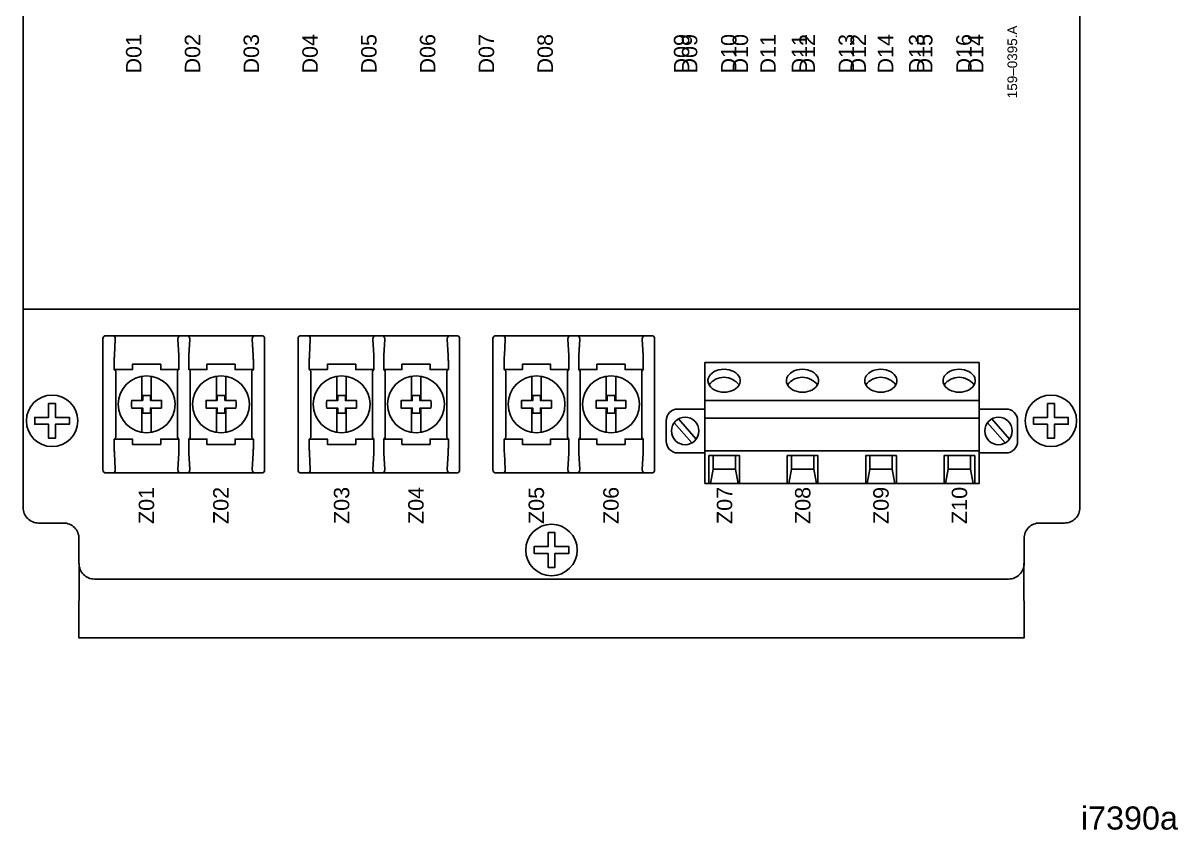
# Model space of a CAD drawing. Extents: x 1 to 23.5, y 0.5 to 17.
# Drawn here: x 17.61 to 23.5, y 0.5 to 4.61 of the extents above; entities that cross this region are included whole.
import ezdxf
from ezdxf.enums import TextEntityAlignment as Align

# ---------------------------------------------------------------- set-up
doc = ezdxf.new("R2010")
doc.units = 0
doc.header["$MEASUREMENT"] = 0
for name, color, linetype in [('1_1__X__NONE', 7, 'CONTINUOUS'), ('1_2__B__NEMA_4_W_FT-1_TEST', 7, 'CONTINUOUS'), ('1_3__E__EASILY_EXTRACTABLE', 7, 'CONTINUOUS'), ('1_4__C__PORTABLE_POWER_QUA', 7, 'CONTINUOUS'), ('5_2__A___4__DI___4__DO_SOL', 7, 'CONTINUOUS'), ('5_3__B___4__DI___4__DO_ELE', 7, 'CONTINUOUS'), ('5_4__C___4__AO__1MA____4__', 7, 'CONTINUOUS'), ('5_5__D___4__AO__20MA____4_', 7, 'CONTINUOUS'), ('6_0_____DWG', 7, 'CONTINUOUS')]:
    doc.layers.add(name, color=color, linetype=linetype)
doc.styles.add('ARIAL', font='arial.ttf')

msp = doc.modelspace()

# ---------------------------------------------------------------- linework, layer by layer
at = {"layer": '1_1__X__NONE'}
msp.add_lwpolyline([(17.8915, 1.8573, 0.414214), (17.9705, 1.7783), (22.6362, 1.7783, 0.414214), (22.7152, 1.8573)], format="xyb", dxfattribs=at)
at = {"layer": '1_2__B__NEMA_4_W_FT-1_TEST'}
msp.add_lwpolyline([(17.8915, 1.8573, 0.414214), (17.9705, 1.7783), (22.6362, 1.7783, 0.414214), (22.7152, 1.8573)], format="xyb", dxfattribs=at)
at = {"layer": '1_3__E__EASILY_EXTRACTABLE'}
for points in [[(17.6061, 3.1553), (22.9998, 3.1553)], [(17.8915, 1.8569), (17.8911, 1.4779), (22.7148, 1.4779), (22.7144, 1.8569)]]:
    msp.add_lwpolyline(points, dxfattribs=at)
at = {"layer": '1_4__C__PORTABLE_POWER_QUA'}
msp.add_lwpolyline([(17.8915, 1.8573, 0.414214), (17.9705, 1.7783), (22.6362, 1.7783, 0.414214), (22.7152, 1.8573)], format="xyb", dxfattribs=at)
at = {"layer": '6_0_____DWG'}
for points in [[(22.715, 1.8579), (22.715, 1.9849, -0.414214), (22.794, 2.0639), (22.921, 2.0639, 0.414214), (23, 2.1429), (23, 8.6984, 0.414214), (22.921, 8.7774), (22.794, 8.7774, -0.414214), (22.715, 8.8564), (22.715, 8.9834, 0.414214), (22.636, 9.0624), (17.9703, 9.0624, 0.414214), (17.8913, 8.9834), (17.8913, 8.8564, -0.414214), (17.8123, 8.7774), (17.6853, 8.7774, 0.414214), (17.6063, 8.6984), (17.6063, 2.1429, 0.414214), (17.6853, 2.0639), (17.8123, 2.0639, -0.414214), (17.8913, 1.9849), (17.8913, 1.8579)], [(18.0638, 2.3197), (18.0643, 2.3197), (18.0649, 2.3197), (18.066, 2.3198), (18.068, 2.3204), (18.0704, 2.3215), (18.073, 2.3237), (18.0757, 2.328), (18.0767, 2.3367), (18.072, 2.4211, -0.008959), (18.0716, 2.4429), (18.0716, 2.4468), (18.0715, 2.4593), (18.0715, 2.4923), (18.0789, 2.4996), (18.0789, 2.4996), (18.0789, 2.8396), (18.0715, 2.8469), (18.0715, 2.8799), (18.0716, 2.8924), (18.0716, 2.8963, -0.00896), (18.072, 2.9181), (18.0767, 3.0025), (18.0757, 3.0112), (18.0704, 3.0177), (18.0667, 3.0192), (18.0654, 3.0194), (18.0646, 3.0195), (18.0642, 3.0195), (18.0638, 3.0196)], [(18.4089, 2.3197), (18.4084, 2.3197), (18.4079, 2.3197), (18.4068, 2.3198), (18.4047, 2.3204), (18.4023, 2.3215), (18.3998, 2.3237), (18.3971, 2.328), (18.396, 2.3367), (18.4007, 2.4211, 0.008959), (18.4012, 2.4429), (18.4012, 2.4468), (18.4012, 2.4593), (18.4012, 2.4923), (18.3939, 2.4996), (18.3939, 2.4996), (18.3939, 2.8396), (18.4012, 2.8469), (18.4012, 2.8799), (18.4012, 2.8924), (18.4012, 2.8963, 0.00896), (18.4007, 2.9181), (18.396, 3.0025), (18.3971, 3.0112), (18.4023, 3.0177), (18.4061, 3.0192), (18.4073, 3.0194), (18.4081, 3.0195), (18.4085, 3.0195), (18.4089, 3.0196)], [(18.4438, 2.3197), (18.4443, 2.3197), (18.4449, 2.3197), (18.446, 2.3198), (18.448, 2.3204), (18.4504, 2.3215), (18.453, 2.3237), (18.4557, 2.328), (18.4567, 2.3367), (18.452, 2.4211, -0.008959), (18.4516, 2.4429), (18.4516, 2.4468), (18.4515, 2.4593), (18.4515, 2.4923), (18.4589, 2.4996), (18.4589, 2.4996), (18.4589, 2.8396), (18.4515, 2.8469), (18.4515, 2.8799), (18.4516, 2.8924), (18.4516, 2.8963, -0.00896), (18.452, 2.9181), (18.4567, 3.0025), (18.4557, 3.0112), (18.4504, 3.0177), (18.4467, 3.0192), (18.4454, 3.0194), (18.4446, 3.0195), (18.4442, 3.0195), (18.4438, 3.0196)], [(18.7889, 2.3197), (18.7884, 2.3197), (18.7879, 2.3197), (18.7868, 2.3198), (18.7847, 2.3204), (18.7823, 2.3215), (18.7798, 2.3237), (18.7771, 2.328), (18.776, 2.3367), (18.7807, 2.4211, 0.008959), (18.7812, 2.4429), (18.7812, 2.4468), (18.7812, 2.4593), (18.7812, 2.4923), (18.7739, 2.4996), (18.7739, 2.4996), (18.7739, 2.8396), (18.7812, 2.8469), (18.7812, 2.8799), (18.7812, 2.8924), (18.7812, 2.8963, 0.00896), (18.7807, 2.9181), (18.776, 3.0025), (18.7771, 3.0112), (18.7823, 3.0177), (18.7861, 3.0192), (18.7873, 3.0194), (18.7881, 3.0195), (18.7885, 3.0195), (18.7889, 3.0196)], [(19.0591, 2.3195), (19.0596, 2.3195), (19.0602, 2.3196), (19.0612, 2.3197), (19.0633, 2.3202), (19.0657, 2.3214), (19.0683, 2.3235), (19.071, 2.3279), (19.072, 2.3366), (19.0673, 2.421, -0.008959), (19.0669, 2.4427), (19.0668, 2.4467), (19.0668, 2.4592), (19.0668, 2.4921), (19.0741, 2.4995), (19.0741, 2.4995), (19.0741, 2.8395), (19.0668, 2.8468), (19.0668, 2.8798), (19.0668, 2.8922), (19.0669, 2.8962, -0.00896), (19.0673, 2.9179), (19.072, 3.0023), (19.071, 3.011), (19.0657, 3.0175), (19.062, 3.0191), (19.0607, 3.0193), (19.0599, 3.0194), (19.0595, 3.0194), (19.0591, 3.0194)], [(19.4042, 2.3195), (19.4037, 2.3195), (19.4031, 2.3196), (19.4021, 2.3197), (19.4, 2.3202), (19.3976, 2.3214), (19.395, 2.3235), (19.3923, 2.3279), (19.3913, 2.3366), (19.396, 2.421, 0.008959), (19.3964, 2.4427), (19.3965, 2.4467), (19.3965, 2.4592), (19.3965, 2.4921), (19.3892, 2.4995), (19.3892, 2.4995), (19.3892, 2.8395), (19.3965, 2.8468), (19.3965, 2.8798), (19.3965, 2.8922), (19.3964, 2.8962, 0.00896), (19.396, 2.9179), (19.3913, 3.0023), (19.3923, 3.011), (19.3976, 3.0175), (19.4014, 3.0191), (19.4026, 3.0193), (19.4034, 3.0194), (19.4038, 3.0194), (19.4042, 3.0194)], [(19.4391, 2.3195), (19.4396, 2.3195), (19.4402, 2.3196), (19.4412, 2.3197), (19.4433, 2.3202), (19.4457, 2.3214), (19.4483, 2.3235), (19.451, 2.3279), (19.452, 2.3366), (19.4473, 2.421, -0.008959), (19.4469, 2.4427), (19.4468, 2.4467), (19.4468, 2.4592), (19.4468, 2.4921), (19.4541, 2.4995), (19.4541, 2.4995), (19.4541, 2.8395), (19.4468, 2.8468), (19.4468, 2.8798), (19.4468, 2.8922), (19.4469, 2.8962, -0.00896), (19.4473, 2.9179), (19.452, 3.0023), (19.451, 3.011), (19.4457, 3.0175), (19.442, 3.0191), (19.4407, 3.0193), (19.4399, 3.0194), (19.4395, 3.0194), (19.4391, 3.0194)], [(19.7842, 2.3195), (19.7837, 2.3195), (19.7831, 2.3196), (19.7821, 2.3197), (19.78, 2.3202), (19.7776, 2.3214), (19.775, 2.3235), (19.7723, 2.3279), (19.7713, 2.3366), (19.776, 2.421, 0.008959), (19.7764, 2.4427), (19.7765, 2.4467), (19.7765, 2.4592), (19.7765, 2.4921), (19.7692, 2.4995), (19.7692, 2.4995), (19.7692, 2.8395), (19.7765, 2.8468), (19.7765, 2.8798), (19.7765, 2.8922), (19.7764, 2.8962, 0.00896), (19.776, 2.9179), (19.7713, 3.0023), (19.7723, 3.011), (19.7776, 3.0175), (19.7814, 3.0191), (19.7826, 3.0193), (19.7834, 3.0194), (19.7838, 3.0194), (19.7842, 3.0194)], [(20.0541, 2.3195), (20.0546, 2.3195), (20.0552, 2.3196), (20.0562, 2.3197), (20.0583, 2.3202), (20.0607, 2.3214), (20.0633, 2.3235), (20.066, 2.3279), (20.067, 2.3366), (20.0623, 2.421, -0.008959), (20.0619, 2.4427), (20.0618, 2.4467), (20.0618, 2.4592), (20.0618, 2.4921), (20.0691, 2.4995), (20.0691, 2.4995), (20.0691, 2.8395), (20.0618, 2.8468), (20.0618, 2.8798), (20.0618, 2.8922), (20.0619, 2.8962, -0.00896), (20.0623, 2.9179), (20.067, 3.0023), (20.066, 3.011), (20.0607, 3.0175), (20.057, 3.0191), (20.0557, 3.0193), (20.0549, 3.0194), (20.0545, 3.0194), (20.0541, 3.0194)], [(20.3992, 2.3195), (20.3987, 2.3195), (20.3981, 2.3196), (20.3971, 2.3197), (20.395, 2.3202), (20.3926, 2.3214), (20.39, 2.3235), (20.3873, 2.3279), (20.3863, 2.3366), (20.391, 2.421, 0.008959), (20.3914, 2.4427), (20.3915, 2.4467), (20.3915, 2.4592), (20.3915, 2.4921), (20.3842, 2.4995), (20.3842, 2.4995), (20.3842, 2.8395), (20.3915, 2.8468), (20.3915, 2.8798), (20.3915, 2.8922), (20.3914, 2.8962, 0.00896), (20.391, 2.9179), (20.3863, 3.0023), (20.3873, 3.011), (20.3926, 3.0175), (20.3964, 3.0191), (20.3976, 3.0193), (20.3984, 3.0194), (20.3988, 3.0194), (20.3992, 3.0194)], [(20.4341, 2.3195), (20.4346, 2.3195), (20.4352, 2.3196), (20.4362, 2.3197), (20.4383, 2.3202), (20.4407, 2.3214), (20.4433, 2.3235), (20.446, 2.3279), (20.447, 2.3366), (20.4423, 2.421, -0.008959), (20.4419, 2.4427), (20.4418, 2.4467), (20.4418, 2.4592), (20.4418, 2.4921), (20.4491, 2.4995), (20.4491, 2.4995), (20.4491, 2.8395), (20.4418, 2.8468), (20.4418, 2.8798), (20.4418, 2.8922), (20.4419, 2.8962, -0.00896), (20.4423, 2.9179), (20.447, 3.0023), (20.446, 3.011), (20.4407, 3.0175), (20.437, 3.0191), (20.4357, 3.0193), (20.4349, 3.0194), (20.4345, 3.0194), (20.4341, 3.0194)], [(20.7792, 2.3195), (20.7787, 2.3195), (20.7781, 2.3196), (20.7771, 2.3197), (20.775, 2.3202), (20.7726, 2.3214), (20.77, 2.3235), (20.7673, 2.3279), (20.7663, 2.3366), (20.771, 2.421, 0.008959), (20.7714, 2.4427), (20.7715, 2.4467), (20.7715, 2.4592), (20.7715, 2.4921), (20.7642, 2.4995), (20.7642, 2.4995), (20.7642, 2.8395), (20.7715, 2.8468), (20.7715, 2.8798), (20.7715, 2.8922), (20.7714, 2.8962, 0.00896), (20.771, 2.9179), (20.7663, 3.0023), (20.7673, 3.011), (20.7726, 3.0175), (20.7764, 3.0191), (20.7776, 3.0193), (20.7784, 3.0194), (20.7788, 3.0194), (20.7792, 3.0194)], [(21.1071, 2.7687, -0.246683), (21.1836, 2.8073, -0.217208), (21.2606, 2.7689)], [(21.5071, 2.7687, -0.246683), (21.5836, 2.8073, -0.217208), (21.6606, 2.7689)], [(21.9071, 2.7687, -0.246683), (21.9836, 2.8073, -0.217208), (22.0606, 2.7689)], [(22.3071, 2.7687, -0.246683), (22.3836, 2.8073, -0.217208), (22.4606, 2.7689)], [(21.0849, 2.6456), (20.9479, 2.6456, 0.414214), (20.8879, 2.5856), (20.8879, 2.4816, 0.414214), (20.9479, 2.4216), (21.0849, 2.4216)], [(22.4849, 2.6456), (22.6219, 2.6456, -0.414214), (22.6819, 2.5856), (22.6819, 2.4816, -0.414214), (22.6219, 2.4216), (22.4849, 2.4216)]]:
    msp.add_lwpolyline(points, format="xyb", dxfattribs=at)
for points in [[(18.8239, 3.0196, -0.414261), (18.8389, 3.0046), (18.8389, 2.3346, -0.414257), (18.8239, 2.3196), (18.0289, 2.3196, -0.414246), (18.0139, 2.3346), (18.0139, 3.0046, -0.41425), (18.0289, 3.0196)], [(19.8192, 3.0195, -0.414261), (19.8342, 3.0045), (19.8342, 2.3345, -0.414257), (19.8192, 2.3195), (19.0242, 2.3195, -0.414246), (19.0092, 2.3345), (19.0092, 3.0045, -0.41425), (19.0242, 3.0195)], [(20.8142, 3.0195, -0.414261), (20.8292, 3.0045), (20.8292, 2.3345, -0.414257), (20.8142, 2.3195), (20.0192, 2.3195, -0.414246), (20.0042, 2.3345), (20.0042, 3.0045, -0.41425), (20.0192, 3.0195)], [(21.1016, 2.7947, -0.203751), (21.1231, 2.8293, -0.133265), (21.1702, 2.8474, -0.119641), (21.2231, 2.8411, -0.162293), (21.2594, 2.8133, -0.234436), (21.2638, 2.7755, -0.182264), (21.2345, 2.7438, -0.124648), (21.1838, 2.7315, -0.124648), (21.1331, 2.7438, -0.184228), (21.1038, 2.7755, -0.072555)], [(21.5016, 2.7947, -0.203751), (21.5231, 2.8293, -0.133265), (21.5702, 2.8474, -0.119641), (21.6231, 2.8411, -0.162293), (21.6594, 2.8133, -0.234436), (21.6638, 2.7755, -0.182264), (21.6345, 2.7438, -0.124648), (21.5838, 2.7315, -0.124648), (21.5331, 2.7438, -0.184228), (21.5038, 2.7755, -0.072555)], [(21.9016, 2.7947, -0.203751), (21.9231, 2.8293, -0.133265), (21.9702, 2.8474, -0.119641), (22.0231, 2.8411, -0.162293), (22.0594, 2.8133, -0.234436), (22.0638, 2.7755, -0.182264), (22.0345, 2.7438, -0.124648), (21.9838, 2.7315, -0.124648), (21.9331, 2.7438, -0.184228), (21.9038, 2.7755, -0.072555)], [(22.3016, 2.7947, -0.203751), (22.3231, 2.8293, -0.133265), (22.3702, 2.8474, -0.119641), (22.4231, 2.8411, -0.162293), (22.4594, 2.8133, -0.234436), (22.4638, 2.7755, -0.182264), (22.4345, 2.7438, -0.124648), (22.3838, 2.7315, -0.124648), (22.3331, 2.7438, -0.184228), (22.3038, 2.7755, -0.072555)], [(18.3125, 2.6501), (18.2559, 2.6501), (18.2559, 2.6251), (18.2169, 2.6251), (18.2169, 2.6501), (18.1603, 2.6501, -0.019268), (18.1603, 2.6891), (18.2169, 2.6891), (18.2169, 2.7141), (18.2559, 2.7141), (18.2559, 2.6891), (18.3125, 2.6891, -0.019295)], [(18.6925, 2.6501), (18.6359, 2.6501), (18.6359, 2.6251), (18.5969, 2.6251), (18.5969, 2.6501), (18.5403, 2.6501, -0.019268), (18.5403, 2.6891), (18.5969, 2.6891), (18.5969, 2.7141), (18.6359, 2.7141), (18.6359, 2.6891), (18.6925, 2.6891, -0.019295)], [(19.3078, 2.65), (19.2512, 2.65), (19.2512, 2.625), (19.2122, 2.625), (19.2122, 2.65), (19.1556, 2.65, -0.019268), (19.1556, 2.689), (19.2122, 2.689), (19.2122, 2.714), (19.2512, 2.714), (19.2512, 2.689), (19.3078, 2.689, -0.019295)], [(19.6878, 2.65), (19.6312, 2.65), (19.6312, 2.625), (19.5922, 2.625), (19.5922, 2.65), (19.5356, 2.65, -0.019268), (19.5356, 2.689), (19.5922, 2.689), (19.5922, 2.714), (19.6312, 2.714), (19.6312, 2.689), (19.6878, 2.689, -0.019295)], [(20.3028, 2.65), (20.2462, 2.65), (20.2462, 2.625), (20.2072, 2.625), (20.2072, 2.65), (20.1506, 2.65, -0.019268), (20.1506, 2.689), (20.2072, 2.689), (20.2072, 2.714), (20.2462, 2.714), (20.2462, 2.689), (20.3028, 2.689, -0.019295)], [(20.6828, 2.65), (20.6262, 2.65), (20.6262, 2.625), (20.5872, 2.625), (20.5872, 2.65), (20.5306, 2.65, -0.019268), (20.5306, 2.689), (20.5872, 2.689), (20.5872, 2.714), (20.6262, 2.714), (20.6262, 2.689), (20.6828, 2.689, -0.019295)]]:
    msp.add_lwpolyline(points, format="xyb", close=True, dxfattribs=at)
for points in [[(18.4009, 2.8466), (18.3084, 2.8466), (18.3084, 2.8741), (18.1644, 2.8741), (18.1644, 2.8466), (18.0719, 2.8466)], [(18.4519, 2.8466), (18.5444, 2.8466), (18.5444, 2.8741), (18.6884, 2.8741), (18.6884, 2.8466), (18.7809, 2.8466)], [(19.3962, 2.8464), (19.3037, 2.8464), (19.3037, 2.8739), (19.1597, 2.8739), (19.1597, 2.8464), (19.0672, 2.8464)], [(19.4472, 2.8464), (19.5397, 2.8464), (19.5397, 2.8739), (19.6837, 2.8739), (19.6837, 2.8464), (19.7762, 2.8464)], [(20.3912, 2.8464), (20.2987, 2.8464), (20.2987, 2.8739), (20.1547, 2.8739), (20.1547, 2.8464), (20.0622, 2.8464)], [(20.4422, 2.8464), (20.5347, 2.8464), (20.5347, 2.8739), (20.6787, 2.8739), (20.6787, 2.8464), (20.7712, 2.8464)], [(18.2124, 2.8126), (18.2124, 2.6891)], [(18.2604, 2.6891), (18.2604, 2.8126)], [(18.5924, 2.8126), (18.5924, 2.6891)], [(18.6404, 2.6891), (18.6404, 2.8126)], [(19.2077, 2.8125), (19.2077, 2.689)], [(19.2557, 2.689), (19.2557, 2.8125)], [(19.5877, 2.8125), (19.5877, 2.689)], [(19.6357, 2.689), (19.6357, 2.8125)], [(20.2027, 2.8125), (20.2027, 2.689)], [(20.2507, 2.689), (20.2507, 2.8125)], [(20.5827, 2.8125), (20.5827, 2.689)], [(20.6307, 2.689), (20.6307, 2.8125)], [(22.4849, 2.6895), (21.0849, 2.6895)], [(18.2124, 2.6501), (18.2124, 2.5266)], [(18.2604, 2.5266), (18.2604, 2.6501)], [(18.5924, 2.6501), (18.5924, 2.5266)], [(18.6404, 2.5266), (18.6404, 2.6501)], [(19.2077, 2.65), (19.2077, 2.5265)], [(19.2557, 2.5265), (19.2557, 2.65)], [(19.5877, 2.65), (19.5877, 2.5265)], [(19.6357, 2.5265), (19.6357, 2.65)], [(20.2027, 2.65), (20.2027, 2.5265)], [(20.2507, 2.5265), (20.2507, 2.65)], [(20.5827, 2.65), (20.5827, 2.5265)], [(20.6307, 2.5265), (20.6307, 2.65)], [(20.9512, 2.5947), (21.042, 2.4924)], [(21.0849, 2.5986), (22.4849, 2.5986)], [(22.5502, 2.5947), (22.641, 2.4924)], [(21.0195, 2.4725), (20.9288, 2.5748)], [(22.6185, 2.4725), (22.5278, 2.5748)], [(18.4009, 2.4926), (18.3084, 2.4926), (18.3084, 2.4651), (18.1644, 2.4651), (18.1644, 2.4926), (18.0719, 2.4926)], [(18.4519, 2.4926), (18.5444, 2.4926), (18.5444, 2.4651), (18.6884, 2.4651), (18.6884, 2.4926), (18.7809, 2.4926)], [(19.3962, 2.4925), (19.3037, 2.4925), (19.3037, 2.465), (19.1597, 2.465), (19.1597, 2.4925), (19.0672, 2.4925)], [(19.4472, 2.4925), (19.5397, 2.4925), (19.5397, 2.465), (19.6837, 2.465), (19.6837, 2.4925), (19.7762, 2.4925)], [(20.3912, 2.4925), (20.2987, 2.4925), (20.2987, 2.465), (20.1547, 2.465), (20.1547, 2.4925), (20.0622, 2.4925)], [(20.4422, 2.4925), (20.5347, 2.4925), (20.5347, 2.465), (20.6787, 2.465), (20.6787, 2.4925), (20.7712, 2.4925)], [(21.0849, 2.433), (22.4849, 2.433)], [(21.1066, 2.2652), (21.1066, 2.4082), (21.2631, 2.4082), (21.2631, 2.2652)], [(21.1274, 2.4082), (21.1274, 2.3382), (21.1139, 2.2652)], [(21.2423, 2.4082), (21.2423, 2.3382), (21.2558, 2.2652)], [(21.5066, 2.2652), (21.5066, 2.4082), (21.6631, 2.4082), (21.6631, 2.2652)], [(21.5274, 2.4082), (21.5274, 2.3382), (21.5139, 2.2652)], [(21.6423, 2.4082), (21.6423, 2.3382), (21.6558, 2.2652)], [(21.9066, 2.2652), (21.9066, 2.4082), (22.0631, 2.4082), (22.0631, 2.2652)], [(21.9274, 2.4082), (21.9274, 2.3382), (21.9139, 2.2652)], [(22.0423, 2.4082), (22.0423, 2.3382), (22.0558, 2.2652)], [(22.3066, 2.2652), (22.3066, 2.4082), (22.4631, 2.4082), (22.4631, 2.2652)], [(22.3274, 2.4082), (22.3274, 2.3382), (22.3139, 2.2652)], [(22.4423, 2.4082), (22.4423, 2.3382), (22.4558, 2.2652)], [(21.1274, 2.3382), (21.2423, 2.3382)], [(21.5274, 2.3382), (21.6423, 2.3382)], [(21.9274, 2.3382), (22.0423, 2.3382)], [(22.3274, 2.3382), (22.4423, 2.3382)]]:
    msp.add_lwpolyline(points, dxfattribs=at)
for points in [[(21.0849, 2.2652), (22.4849, 2.2652), (22.4849, 2.8827), (21.0849, 2.8827)], [(17.7364, 2.6739), (17.7714, 2.6739), (17.7714, 2.6028), (17.8425, 2.6028), (17.8425, 2.5678), (17.7714, 2.5678), (17.7714, 2.4967), (17.7364, 2.4967), (17.7364, 2.5678), (17.6654, 2.5678), (17.6654, 2.6028), (17.7364, 2.6028)], [(22.8344, 2.6739), (22.8694, 2.6739), (22.8694, 2.6028), (22.9405, 2.6028), (22.9405, 2.5678), (22.8694, 2.5678), (22.8694, 2.4967), (22.8344, 2.4967), (22.8344, 2.5678), (22.7634, 2.5678), (22.7634, 2.6028), (22.8344, 2.6028)], [(20.2854, 2.0149), (20.3204, 2.0149), (20.3204, 1.9438), (20.3915, 1.9438), (20.3915, 1.9088), (20.3204, 1.9088), (20.3204, 1.8377), (20.2854, 1.8377), (20.2854, 1.9088), (20.2144, 1.9088), (20.2144, 1.9438), (20.2854, 1.9438)]]:
    msp.add_lwpolyline(points, close=True, dxfattribs=at)
for centre, radius in [((18.2364, 2.6696), 0.145), ((18.6164, 2.6696), 0.145), ((19.2317, 2.6695), 0.145), ((19.6117, 2.6695), 0.145), ((20.2267, 2.6695), 0.145), ((20.6067, 2.6695), 0.145), ((17.7539, 2.5853), 0.1312), ((22.8519, 2.5853), 0.1312), ((20.9854, 2.5336), 0.07), ((22.5844, 2.5336), 0.07), ((20.3029, 1.9263), 0.1312)]:
    msp.add_circle(centre, radius, dxfattribs=at)

# ---------------------------------------------------------------- texts
at = {"layer": '5_2__A___4__DI___4__DO_SOL', "style": 'ARIAL'}
for s, p in [('D01', (18.21, 4.3572)), ('D02', (18.51, 4.3572)), ('D03', (18.81, 4.3572)), ('D04', (19.11, 4.3572)), ('D05', (19.41, 4.3572)), ('D06', (19.71, 4.3572)), ('D07', (20.01, 4.3572)), ('D08', (20.31, 4.3572)), ('D09', (21.0062, 4.3572)), ('D10', (21.3061, 4.3572)), ('D11', (21.6074, 4.3572)), ('D12', (21.9074, 4.3572)), ('D13', (22.2061, 4.3572)), ('D14', (22.5074, 4.3572))]:
    msp.add_text(s, height=0.07867, rotation=90, dxfattribs=at).set_placement(p)
at = {"layer": '5_3__B___4__DI___4__DO_ELE', "style": 'ARIAL'}
for s, p in [('D01', (18.21, 4.3572)), ('D02', (18.51, 4.3572)), ('D03', (18.81, 4.3572)), ('D04', (19.11, 4.3572)), ('D05', (19.41, 4.3572)), ('D06', (19.71, 4.3572)), ('D07', (20.01, 4.3572)), ('D08', (20.31, 4.3572)), ('D09', (21.0062, 4.3572)), ('D10', (21.3061, 4.3572)), ('D11', (21.6074, 4.3572)), ('D12', (21.9074, 4.3572)), ('D13', (22.2061, 4.3572)), ('D14', (22.5074, 4.3572))]:
    msp.add_text(s, height=0.07867, rotation=90, dxfattribs=at).set_placement(p)
at = {"layer": '5_4__C___4__AO__1MA____4__', "style": 'ARIAL'}
for s, height, p in [('159–0395.A', 0.04917, (22.6794, 4.2312)), ('D01', 0.07867, (18.21, 4.3572)), ('D02', 0.07867, (18.51, 4.3572)), ('D03', 0.07867, (18.81, 4.3572)), ('D04', 0.07867, (19.11, 4.3572)), ('D05', 0.07867, (19.41, 4.3572)), ('D06', 0.07867, (19.71, 4.3572)), ('D07', 0.07867, (20.01, 4.3572)), ('D08', 0.07867, (20.31, 4.3572)), ('D09', 0.07867, (21.0471, 4.3572)), ('D10', 0.07867, (21.2471, 4.3572)), ('D11', 0.07867, (21.4471, 4.3572)), ('D12', 0.07867, (21.6471, 4.3572)), ('D13', 0.07867, (21.8471, 4.3572)), ('D14', 0.07867, (22.0471, 4.3572)), ('D15', 0.07867, (22.2471, 4.3572)), ('D16', 0.07867, (22.4471, 4.3572))]:
    msp.add_text(s, height=height, rotation=90, dxfattribs=at).set_placement(p)
at = {"layer": '5_5__D___4__AO__20MA____4_', "style": 'ARIAL'}
for s, height, p in [('159–0395.A', 0.04917, (22.6794, 4.2312)), ('D01', 0.07867, (18.21, 4.3572)), ('D02', 0.07867, (18.51, 4.3572)), ('D03', 0.07867, (18.81, 4.3572)), ('D04', 0.07867, (19.11, 4.3572)), ('D05', 0.07867, (19.41, 4.3572)), ('D06', 0.07867, (19.71, 4.3572)), ('D07', 0.07867, (20.01, 4.3572)), ('D08', 0.07867, (20.31, 4.3572)), ('D09', 0.07867, (21.0471, 4.3572)), ('D10', 0.07867, (21.2471, 4.3572)), ('D11', 0.07867, (21.4471, 4.3572)), ('D12', 0.07867, (21.6471, 4.3572)), ('D13', 0.07867, (21.8471, 4.3572)), ('D14', 0.07867, (22.0471, 4.3572)), ('D15', 0.07867, (22.2471, 4.3572)), ('D16', 0.07867, (22.4471, 4.3572))]:
    msp.add_text(s, height=height, rotation=90, dxfattribs=at).set_placement(p)
at = {"layer": '6_0_____DWG', "style": 'ARIAL'}
for s, p in [('Z01', (18.2749, 2.0589)), ('Z02', (18.6547, 2.0589)), ('Z03', (19.271, 2.0589)), ('Z04', (19.6502, 2.0589)), ('Z05', (20.2648, 2.0589)), ('Z06', (20.6457, 2.0589)), ('Z07', (21.2253, 2.0589)), ('Z08', (21.6246, 2.0589)), ('Z09', (22.0239, 2.0589)), ('Z10', (22.4242, 2.0589))]:
    msp.add_text(s, height=0.07867, rotation=90, dxfattribs=at).set_placement(p)
msp.add_text('i7390a', height=0.118, dxfattribs=at).set_placement((23.5, 0.5), align=Align.RIGHT)

doc.saveas('drawing.dxf')
